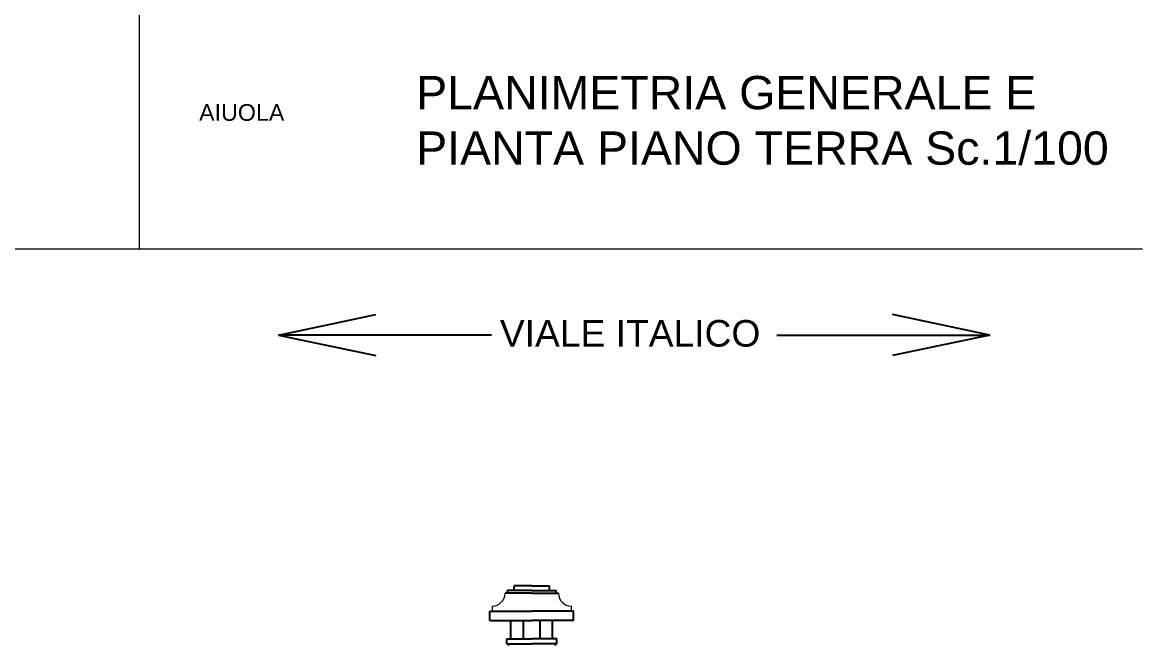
# Model space of a CAD drawing. Header units: millimetres. Extents: x 2002 to 2114, y 811 to 859.
# Drawn here: x 2011.98 to 2025.43, y 821.98 to 829.47 of the extents above; entities that cross this region are included whole.
import ezdxf

# ---------------------------------------------------------------- set-up
doc = ezdxf.new("R2010")
doc.units = ezdxf.units.MM
doc.header["$LTSCALE"] = 0.04
for name, color, linetype in [('02', 1, 'Continuous'), ('ASSI-PIL', 6, 'Continuous'), ('chiaro', 252, 'Continuous')]:
    doc.layers.add(name, color=color, linetype=linetype)
doc.layers.add('0_Num_Penna__10', color=1, linetype='Continuous', lineweight=13)
doc.styles.get("Standard").update_dxf_attribs({"font": 'arial.ttf'})

msp = doc.modelspace()

# ---------------------------------------------------------------- linework, layer by layer
at = {"layer": '02'}
for p, q in [((2018.095, 822.645), (2017.803, 822.645)), ((2017.803, 822.616), (2017.803, 822.645)), ((2018.095, 822.702), (2017.882, 822.702)), ((2017.882, 822.645), (2017.882, 822.702)), ((2018.095, 822.702), (2018.308, 822.702)), ((2018.095, 822.645), (2018.387, 822.645)), ((2018.308, 822.645), (2018.308, 822.702)), ((2018.387, 822.616), (2018.387, 822.645)), ((2018.095, 822.616), (2017.775, 822.616)), ((2018.095, 822.616), (2018.416, 822.616)), ((2017.593, 822.285), (2017.593, 822.4)), ((2017.593, 822.4), (2018.095, 822.4)), ((2018.597, 822.4), (2018.095, 822.4)), ((2018.597, 822.285), (2018.597, 822.4)), ((2017.593, 822.285), (2018.095, 822.285)), ((2017.845, 822.065), (2017.845, 822.285)), ((2017.995, 822.065), (2017.995, 822.285)), ((2018.597, 822.285), (2018.095, 822.285)), ((2018.195, 822.065), (2018.195, 822.285)), ((2018.345, 822.065), (2018.345, 822.285)), ((2017.795, 822.005), (2017.795, 822.065)), ((2017.795, 822.065), (2018.095, 822.065)), ((2017.795, 822.005), (2017.815, 822.005)), ((2017.815, 822.005), (2017.815, 821.985)), ((2018.395, 822.065), (2018.095, 822.065)), ((2018.395, 822.005), (2018.375, 822.005)), ((2018.375, 822.005), (2018.375, 821.985)), ((2018.395, 822.005), (2018.395, 822.065))]:
    msp.add_line(p, q, dxfattribs=at)
at = {"layer": '0_Num_Penna__10'}
for p, q in [((2013.381, 826.753), (2013.381, 830.253)), ((2010.86, 826.753), (2025.434, 826.753)), ((2017.621, 822.46), (2017.621, 822.4)), ((2018.569, 822.46), (2018.569, 822.4))]:
    msp.add_line(p, q, dxfattribs=at)
for centre, start, end in [((2017.621, 822.613), 270, 0), ((2018.569, 822.613), 180, 270)]:
    msp.add_arc(centre, 0.153, start, end, dxfattribs=at)
at = {"layer": 'ASSI-PIL'}
for p, q in [((2015.054, 825.716), (2016.223, 825.963)), ((2023.599, 825.716), (2022.429, 825.963)), ((2017.612, 825.716), (2015.054, 825.716)), ((2015.054, 825.716), (2016.223, 825.469)), ((2021.04, 825.716), (2023.599, 825.716)), ((2023.599, 825.716), (2022.429, 825.469))]:
    msp.add_line(p, q, dxfattribs=at)
at = {"layer": 'chiaro'}
for p in [(2017.815, 822.005), (2018.375, 822.005)]:
    msp.add_line(p, (2018.095, 822.005), dxfattribs=at)

# ---------------------------------------------------------------- texts
at = {"layer": 'ASSI-PIL', "attachment_point": 1}
for s, width, insert, char_height in [('PLANIMETRIA GENERALE E PIANTA PIANO TERRA Sc.1/100', 8.5911, (2016.706, 828.83), 0.4), ('AIUOLA', 2.81611, (2014.098, 828.491), 0.2), ('VIALE ITALICO', 9.51585, (2017.712, 825.897), 0.32)]:
    msp.add_mtext_dynamic_manual_height_columns(s, width=width, gutter_width=1, heights=[0], dxfattribs=dict(at, insert=insert, char_height=char_height))

doc.saveas('drawing.dxf')
